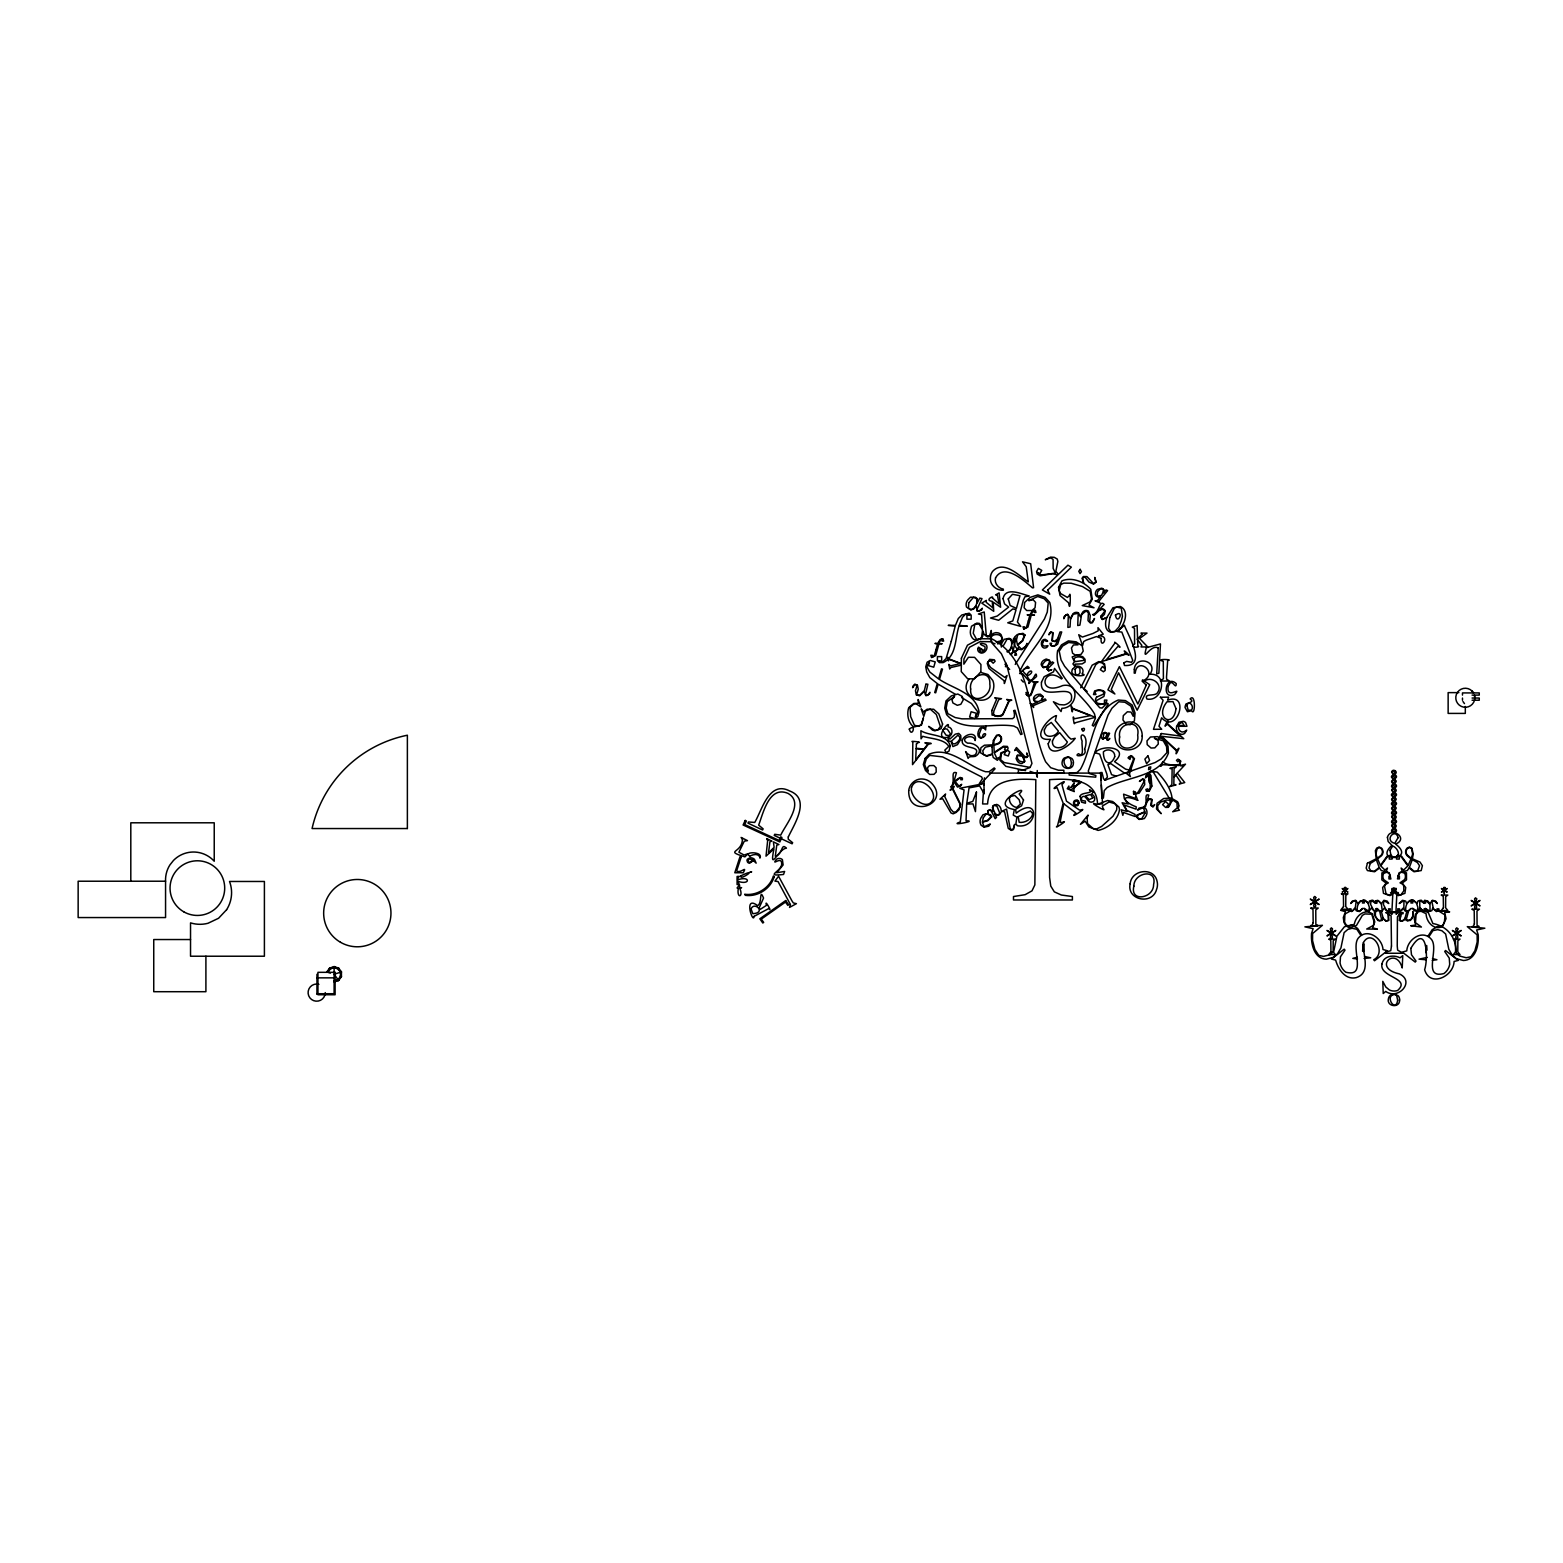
<?xml version="1.0" encoding="UTF-8"?>
<svg xmlns="http://www.w3.org/2000/svg" width="1563" height="1563" viewBox="0 0 1563 1563"><rect width="100%" height="100%" fill="white"/><g stroke="black" fill="none" stroke-linecap="round" stroke-linejoin="round"><path stroke-width="1.5" d="M1362.604 951.242L1363.053 944.111M1363.62 951.554L1364.128 943.974M983.596 789.706L982.619 803.949L987.601 803.949C988.949 778.452 1016.81 778.394 1035.82 779.644L1034.862 884.892L1032.01 890.832L1025.133 894.681L1013.488 896.537L1013.488 899.975L1072.394 899.975L1072.394 896.537L1061.336 895.013L1054.341 891.867L1050.766 886.104L1049.594 877.39L1049.594 779.644C1068.545 778.413 1096.464 778.354 1097.558 803.949L1102.54 803.949L1101.387 784.958M983.928 784.958L984.416 777.846M1103.673 592.025L1102.931 588.938L1100.137 589.153L1097.656 591.635L1097.031 596.245L1101.544 595.386L1104.162 589.896L1101.837 588.157L1097.597 589.329A5.49 5.49 0 0 0 1095.448 594.37L1095.819 595.327A3.243 3.243 0 0 0 1099.668 596.968L1100.606 596.578L1097.46 600.563L1095.038 600.798L1099.961 602.888L1098.887 601.325L1107.581 590.599L1106.057 589.935L1103.615 592.963M1024.566 761.24L1022.436 756.199L1017.513 755.437L1017.318 758.25L1019.447 761.044L1023.941 762.295M1047.093 669.101L1048.128 666.092L1043.439 667.792L1041.173 664.763A5.49 5.49 0 0 1 1044.006 660.074L1046.233 659.019L1049.555 660.231L1049.437 664.529L1052.29 661.891L1053.696 662.751L1047.405 669.179L1048.636 670.586L1051.782 669.628L1048.578 670.918L1047.073 669.101M1474.788 698.036L1474.437 695.105M1087.145 691.413L1084.058 688.736L1095.78 664.666L1098.887 662.302L1101.563 662.712L1104.064 664.451L1104.846 668.554L1102.403 666.561L1100.293 669.648L1103.361 671.777L1105.236 670.371L1104.631 664.041L1101.817 662.067L1098.73 661.618L1092.146 665.213L1080.658 687.818M1394.255 888.566L1393.922 890.226L1395.7 889.249L1394.02 890.422L1395.7 891.594L1393.922 890.617L1393.786 892.707L1393.668 890.617L1391.891 891.594L1393.571 890.422L1391.891 889.249L1393.668 890.226L1393.786 888.116L1395.095 893.294L1398.397 895.638L1404.903 893.352L1405.743 887.51L1402.167 883.095L1406.505 879.871L1406.466 872.838L1401.581 871.685L1399.139 872.838L1397.459 878.894L1399.393 878.894L1399.393 876.14L1397.928 876.14L1399.315 873.268L1401.62 872.193L1404.59 873.209A6.35 6.35 0 0 1 1404.59 879.598L1400.018 882.841L1403.046 884.404L1403.789 886.514L1403.789 890.851L1400.761 895.13L1395.427 892.981L1396.228 888.429L1392.125 888.448L1392.125 891.184L1393.61 891.184L1392.223 894.056L1389.917 895.13L1386.088 894.056L1384.564 886.534L1385.326 884.443L1388.354 882.9L1383.763 879.656A6.311 6.311 0 0 1 1383.763 873.287L1386.752 872.271L1389.058 873.346L1390.425 876.218L1388.96 876.218L1388.96 878.953L1390.914 878.953L1389.233 872.916L1386.791 871.763L1381.887 872.916L1381.868 879.93L1386.205 883.134L1382.63 887.53L1383.47 893.352L1389.956 895.638L1393.258 893.313L1394.079 888.448M1413.44 914.335L1411.467 918.927L1407.638 920.881L1406.407 919.044L1408.458 911.542L1406.817 911.542L1404.785 918.946L1402.206 920.881L1399.745 920.275M328.23 972.362L329.617 968.083L334.13 966.598L338.643 968.083L341.437 971.912L341.437 976.66L338.643 980.489L334.13 981.955L341.437 976.66L338.643 968.083L329.617 968.083L326.823 971.912L330.477 973.104M334.13 980.489L338.643 980.489L341.437 971.912L334.13 966.598L326.823 971.912M1003.661 645.187L1007.314 638.759L1010.812 639.658C1012.785 643.604 1011.652 649.895 1007.158 651.556M1074.289 791.64L1067.236 788.748L1068.877 786.052L1069.307 789.354M1011.241 654.76L1012.941 652.045L1015.481 652.474C1017.435 653.471 1011.847 656.382 1016.614 654.995L1014.231 651.634L1010.226 654.037M969.158 678.85C955.833 697.43 990.532 710.97 993.58 688.482A13.52 13.52 0 0 0 992.759 680.452L987.933 674.513L980.665 672.383M1107.092 735.587L1108.421 733.027L1109.613 733.281L1106.819 739.319L1108.03 740.002L1109.808 738.42L1109.3 739.436L1107.014 740.022L1106.565 736.994L1102.677 739.143M1019.858 671.367C1028.962 649.173 1057.057 628.834 1049.75 602.458L1045.139 597.398L1037.871 594.878L1030.193 597.359L1024.664 602.4L1024.156 607.773L1026.676 610.527L1032.049 610.508L1035.058 607.773L1035.585 602.419L1033.26 599.86L1028.708 600.641L1037.754 596.499L1044.201 598.727L1048.187 603.103L1047.288 612.032L1044.455 618.948L1015.227 664.431M1428.015 936.139L1432.216 929.653L1438.194 926.253M1429.031 936.53L1432.9 930.649L1437.647 929.633L1441.926 930.766L1445.638 933.99L1448.803 949.249L1452.222 955.13L1456.345 958.666L1463.378 960.503C1475.882 960.19 1479.086 944.658 1478.188 934.615L1476.625 929.985L1484.85 928.207L1467.305 926.644L1477.133 934.869L1477.211 941.942L1474.866 950.832L1470.998 956.712L1466.211 957.748L1459.725 956.048L1455.993 952.785C1456.482 937.448 1447.318 926.097 1432.88 923.538L1428.308 912.655L1421.392 909.588L1417.856 911.151L1415.511 914.335L1414.3 918.907L1415.629 925.081L1410.705 925.745L1421.412 927.035L1415.433 922.639L1416.117 914.55L1418.305 911.678L1421.138 911.288L1426.101 913.71C1426.179 921.838 1434.17 930.962 1442.512 926.41L1446.049 918.712L1444.72 912.538L1449.643 911.854L1438.995 910.584L1436.319 911.561L1432.646 908.24L1431.825 910.741L1428.523 911.561L1425.28 908.357L1430.047 911.209L1429.95 904.43L1426.179 900.64L1424.303 901.07L1425.632 901.07L1425.632 902.984L1423.698 902.984L1424.596 900.288L1427.898 901.089L1429.95 903.609L1432.392 900.288L1435.694 901.109L1437.296 903.512L1433.974 900.64L1431.864 901.323L1433.408 908.943L1437.862 911.209L1436.964 908.865L1438.878 908.865L1438.859 911.112L1445.169 915.039L1444.232 923.049L1442.043 925.941L1439.191 926.331M1007.412 665.33L1005.38 666.717M980.138 639.619L982.756 636.161L983.088 631.608L984.065 634.383L987.601 637.02L989.965 636.18L991.47 633.113L991.255 630.436L989.594 635.75L986.351 635.848L984.221 611.973L978.418 614.005L981.623 614.728L982.385 628.013L979.532 623.442L976.797 623.129L971.522 626.216L970.467 630.377A9.515 9.515 0 0 0 973.593 639.326L977.793 640.439M1398.318 911.835L1396.13 914.277L1398.201 911.542L1400.389 912.264L1401.073 915.723L1399.432 920.451L1400.878 921.174L1403.691 920.49L1405.43 917.969L1406.114 920.451L1410.354 920.49L1413.05 917.09L1412.776 911.542L1413.44 913.73M1025.914 692.565C1030.779 691.588 1024.976 694.05 1026.852 695.183L1029.333 695.809L1031.267 693.249L1034.315 682.816L1032.733 681.82L1038.066 681.82L1035.917 683.011L1030.838 695.437L1028.024 696.121L1025.914 694.011M1362.389 901.07L1364.304 900.952L1364.304 902.984L1362.389 902.984L1363.268 900.171M1388.647 911.835L1388.745 920.451L1385.893 921.174L1382.747 917.969L1382.063 920.451L1377.824 920.49L1374.444 914.375L1374.444 911.542L1376.671 911.444L1377.55 908.748L1375.635 908.748L1376.534 911.092L1373.584 910.33L1370.536 904.235L1371.2 900.522L1375.968 903.375L1372.744 900.171L1369.442 900.991L1368.621 903.492L1364.948 900.171L1360.103 901.089L1358.052 903.609L1355.609 900.288L1352.308 901.109L1350.706 903.512L1354.027 900.64L1356.137 901.323L1355.355 907.419L1353.089 910.467L1350.139 911.209L1351.038 908.865L1349.123 908.865L1349.123 910.682L1351.682 911.561L1355.355 908.24L1356.196 910.741L1359.478 911.561L1362.721 908.357L1359.4 911.209L1357.27 910.545C1356.547 905.934 1359.185 899.389 1364.851 900.522L1367.859 902.808L1369.403 907.4L1368.719 911.092L1363.952 908.24L1365.574 910.623L1368.875 911.444L1371.318 908.123L1374.991 911.444M1389.487 911.561L1390.386 908.865L1388.472 908.865L1389.351 911.209L1386.42 910.467L1383.353 904.332L1384.036 900.64L1388.804 903.512L1387.182 901.109L1383.9 900.288L1381.438 903.609L1377.765 900.288L1375.206 901.187L1375.206 902.984L1377.12 902.984L1376.222 900.64L1379.172 901.402L1381.438 904.43L1382.22 910.545L1380.109 911.209L1376.788 908.357L1378.39 910.741L1381.692 911.561L1384.134 908.24L1387.827 911.561L1391.91 911.62L1392.809 893.977C1384.095 891.32 1403.769 892.317 1396.892 893.176L1395.993 910.819L1400.174 911.561L1403.867 908.24L1404.688 910.741L1407.989 911.561L1411.213 908.357L1407.892 911.209L1405.782 910.545C1405.039 905.934 1407.677 899.389 1413.362 900.522L1416.352 902.808L1417.895 907.4L1417.231 911.092L1412.464 908.24L1414.066 910.623L1417.367 911.444L1419.829 908.123L1423.502 911.444L1426.062 910.565L1426.062 908.748L1424.147 908.748L1425.026 911.092L1422.096 910.33L1419.829 907.302L1419.712 900.522L1424.479 903.375L1421.236 900.171L1417.954 900.991L1417.113 903.492L1413.44 900.171L1410.236 900.288L1406.563 903.609L1405.743 901.109L1402.441 900.288L1399.198 903.512L1403.965 900.64L1403.867 907.419L1400.096 911.209L1398.221 910.78L1399.549 910.78L1399.549 908.865L1397.635 908.865L1398.514 911.561M1410.881 901.07L1412.796 900.952L1412.796 902.984L1410.881 902.984L1411.78 900.171L1412.796 901.187M1006.181 663.259L1004.989 664.353L1009.659 669.492M1019.604 673.321L1027.458 666.307C1033.026 670.39 1023.511 665.74 1023.003 671.289L1026.598 675.314C1030.681 667.088 1035.448 672.618 1027.106 675.861C1032.479 688.99 1035.898 667.284 1036.562 676.486L1028.708 683.5L1029.353 681.468L1022.651 673.79L1019.858 673.594M1015.227 750.181L1016.321 749.712L1021.577 755.339L1017.298 755.222L1016.087 758.563L1017.161 760.79A5.49 5.49 0 0 0 1021.87 763.604L1024.879 761.318L1023.218 756.668L1026.168 757.664L1027.966 756.16L1026.676 752.975L1027.653 756.101M981.759 727.459L979.122 734.297L979.962 737.502L982.775 737.169C981.798 732.363 989.223 732.559 983.42 737.287L980.919 738.088M960.249 777.71L955.227 781.559L958.94 786.091L961.694 784.313L960.327 786.345L957.494 787.049L953.86 781.715L952.336 787.049L950.675 787.049C956.282 782.34 949.679 770.364 956.439 772.747L953.938 781.402L960.19 777.417L962.378 778.179L962.378 779.722L960.737 779.722L961.499 777.71M1054.791 641.279L1057.37 639.345L1060.046 631.96L1061.726 631.96L1057.643 644.19L1054.185 646.242L1050.746 645.558L1050.023 643.272L1051.645 643.272L1050.531 644.913L1052.212 645.949L1055.416 645.304L1058.249 638.31L1054.869 641.592L1052.016 640.869L1052.68 632.82L1050.883 632.253L1048.968 634.852L1049.359 633.347L1050.785 631.96L1052.974 632.683L1052.329 640.674L1053.54 641.279M1007.275 651.986L1010.245 650.013L1011.73 646.476L1013.762 651.986L1017.806 650.013L1018.373 647.883L1015.637 651.556L1013.098 650.755L1016.028 638.329L1013.664 638.329L1012.16 643.624L1011.202 639.326L1009.17 638.329L1004.247 639.306L1002.313 642.217A7.795 7.795 0 0 0 1001.336 647.082M341.437 971.912L334.13 974.277L338.643 980.489M1357.27 957.22L1352.816 958.393L1357.505 958.998M1027.008 757.156L1024.586 756.355L1016.458 747.524L1014.641 750.572M961.362 665.135L950.968 667.499L949.679 668.984L948.858 664.392L950.519 665.897L960.288 663.552L948.819 659.195C948.546 665.057 946.455 653.275 948.819 658.863L961.323 663.63M1427.253 957.396L1419.028 959.154L1425.632 959.741M1093.514 584.074L1096.23 582.1L1094.725 577.411L1095.761 581.983L1093.631 583.605L1086.949 576.591L1083.296 576.532L1082.104 578.232L1083.628 582.921L1082.553 578.349L1084.702 576.708L1088.942 582.042L1093.494 584.054M1364.108 958.412L1370.731 957.806L1364.538 956.497M996.139 641.963L1000.574 641.006A2.989 2.989 0 0 0 1001.727 639.267C1003.075 632.39 987.992 633.347 991.684 640.166M1160.449 680.433L1163.4 678.811L1163.302 661.344C1153.963 658.492 1175.024 659.566 1167.678 660.485L1166.506 677.248L1166.721 679.397L1169.573 681.019L1160.449 681.019M1458.865 692.624L1448.139 692.624L1448.139 713.412L1465.312 713.412L1465.312 706.476M1472.072 695.105L1479.262 695.105L1479.262 692.917L1462.48 692.917L1462.48 695.105M1472.072 698.036L1479.262 698.036L1479.262 700.224L1472.072 700.224M989.574 773.099L1100.645 773.099L1101.094 780.211M165.561 881.219L78.15 881.219L78.15 917.559L165.561 917.559L165.561 881.219A27.958 27.958 0 0 1 169.918 864.925L173.454 860.471A27.958 27.958 0 0 1 214.229 861.233L214.229 822.802L130.804 822.802L130.804 881.219M190.53 939.539L153.741 939.539L153.741 991.704L205.906 991.704L205.906 956.224M316.937 977.852L334.111 977.852M316.937 993.716L334.111 993.716M1432.255 960.346L1436.925 959.741L1432.47 958.568M1071.124 790.096L1075.051 786.541L1073.136 786.013L1070.596 787.83L1074.191 782.907L1073.527 785.349L1075.207 786.345C1086.305 777.866 1066.904 783.884 1074.113 779.976C1090.329 782.965 1072.335 783.043 1073.937 791.23M1077.063 800.256C1072.452 798.908 1072.198 806.723 1076.868 805.766A2.833 2.833 0 0 0 1078.392 805.043L1078.626 801.174M1029.939 767.413L1004.188 762.529L1000.633 759.794L1001.414 753.425L1005.712 751.295L1004.247 754.616L1008.311 756.004L1009.737 751.959L1007.607 750.299L1000.789 752.917L999.91 760.204L1005.908 766.358L1025.641 770.618M1030.037 771.38L1036.191 773.47L1037.304 777.221L1037.246 770.52M1182.527 766.026L1180.202 765.577L1185.516 764.17L1173.95 776.694L1174.087 768.703L1176.255 766.651L1169.906 768.351L1172.133 769.035L1171.879 784.548L1169.71 786.619L1176.06 784.919L1173.833 784.216L1173.95 777.299L1175.864 774.955L1180.768 782.418L1179.225 784.059L1184.754 782.575L1177.291 773.138M980.9 738.068C976.133 737.502 977.813 730.37 980.216 727.928L985.198 727.83L985.823 726.15L985.628 729.921L983.186 727.303M993.892 643.409L995.025 643.761M1105.764 779.917L1103.595 778.999L1101.993 772.493L1100.528 772.571L1101.915 798.185L1103.38 798.107L1104.24 790.624L1107.112 787.557C1126.63 776.479 1159.336 777.378 1168.421 753.112L1168.049 746.235L1164.279 739.631L1157.343 736.642L1150.466 737.013L1146.988 740.882L1147.203 744.633L1151.052 748.052L1154.823 747.856L1158.281 744.027L1158.085 740.549L1154.373 738.244L1163.263 740.803L1166.584 746.684L1166.897 752.624L1161.114 758.993L1155.077 762.549L1104.572 780.269L1107.444 777.124L1106.819 773.998L1099.649 754.108L1094.842 752.682C1103.517 743.5 1130.401 747.876 1114.556 761.65L1125.653 769.191L1132.003 770.598M961.655 697.547L971.502 703.545L978.008 712.142L975.371 716.87L976.406 713.275L971.131 711.751L969.607 717.046L974.589 718.472L977.774 716.714L979.083 712.142C976.23 693.21 953.176 688.697 939.5 679.475L942.469 669.14L941.512 668.847L938.621 678.948L929.809 672.031L926.839 666.795L929.477 662.028L928.442 665.662L933.736 667.186L935.241 661.891L930.259 660.465L927.093 662.224L925.745 666.873L926.703 671.953L929.848 677.639L937.292 683.559L934.713 692.546L935.67 692.819L938.171 684.145L955.56 694.382M1124.637 773.197L1110.765 763.584L1107.874 764.6L1111.586 774.681L1116.373 776.108M1102.657 739.123L1101.387 737.795A4.064 4.064 0 0 1 1102.189 733.829L1105.061 732.344L1107.034 733.281L1105.94 737.638L1102.794 738.928L1104.006 733.321L1106.018 732.773L1106.995 734.884M992.896 642.842L991.294 641.182M1399.53 911.835L1399.432 920.392M1389.878 911.835L1392.047 914.277L1389.976 911.542L1387.788 912.264L1388.432 920.275L1385.971 920.881L1383.392 918.946L1381.36 911.542L1379.719 911.542L1381.77 920.275L1379.289 920.881L1375.381 916.973L1375.401 911.542M1021.245 679.827L1023.316 682.093M1464.472 703.624L1462.948 701.513M1472.033 691.022L1473.557 692.995A9.534 9.534 0 0 0 1457.498 692.292A9.534 9.534 0 0 0 1463.652 707.14A9.534 9.534 0 0 0 1474.515 695.301M1360.728 935.202L1356.84 929.301L1352.112 928.285L1347.814 929.418L1344.121 932.642L1340.937 947.901L1337.537 953.782L1333.415 957.318L1326.381 959.174C1313.858 958.842 1310.673 943.329 1311.572 933.267L1313.115 928.656L1304.89 926.859L1322.435 925.296L1312.607 933.541L1312.549 940.594L1314.874 949.483L1318.742 955.364L1323.529 956.4L1330.015 954.7L1333.747 951.437L1336.932 936.178L1344.434 926.761L1351.546 924.905L1357.524 928.324L1361.725 934.791M990.786 640.205C989.008 635.848 993.755 631.472 998.034 632.859A5.627 5.627 0 0 1 1001.121 634.754L1002.45 638.681L1000.574 642.471A5.685 5.685 0 0 1 997.487 643.878M1425.612 945.322L1426.12 952.883M1426.687 945.459L1426.999 950.206M1462.48 698.036L1462.48 700.224M1398.67 911.796L1390.152 911.796M334.13 966.598L334.111 994.302M316.957 974.277L316.937 994.302M325.26 992.603A8.577 8.577 0 0 1 315.921 1001.16A8.577 8.577 0 0 1 308.224 991.118A8.577 8.577 0 0 1 318.891 984.319M1077.083 800.158A2.833 2.833 0 0 1 1078.646 801.096M979.493 650.032L981.212 652.377L983.791 651.165L980.001 648.801L979.493 650.032M982.56 630.104L981.564 637.391L979.825 639.169L976.504 639.267L973.221 633.249L974.824 624.36L979.239 623.989L982.56 630.104M947.979 737.287L948.409 740.882L951.046 741.448L952.902 746.586L957.455 744.652L960.932 739.084L960.737 735.45L958.744 733.379L955.247 734.18L949.796 739.143L948.702 736.915C953.137 734.981 953.293 727.479 947.92 726.854C951.691 717.456 931.822 740.315 947.979 737.287M1100.762 616.33L1102.364 619.573L1105.471 617.991L1102.384 619.241L1101.075 617.873L1104.396 614.396L1105.256 610.938A3.282 3.282 0 0 0 1101.505 609.042L1098.555 610.469L1104.162 604.393C1099.199 599.235 1099.746 612.911 1092.615 614.611L1094.08 615.353L1099.805 609.941L1102.99 609.355L1104.924 611.016L1100.762 616.33M1003.036 598.629L1004.54 603.865L1008.623 607.108L997.233 616.037L990.512 618.03L998.64 620.277L1012.863 608.906L1016.048 609.785L1012.804 620.921L1007.744 622.797L1020.795 626.411L1017.435 621.976L1023.335 600.153L1024.957 596.753L1029.196 595.972C1021.753 594.272 1005.693 586.164 1003.036 598.629M1023.511 799.963L1021.596 805.785L1015.598 809.341L1016.165 813.151C1040.177 794.571 1038.203 829.406 1017.259 825.733L1015.872 823.701L1016.927 817.175L1013.273 815.105L1014.328 809.536C986.566 804.75 1032.498 781.676 1019.174 793.965L1023.511 799.963M961.401 658.238L961.245 671.602L967.692 678.791L974.355 678.87L980.861 671.816L980.939 664.529L974.589 657.339L968.396 657.281L963.863 664.177L963.922 659.039L969.451 647.297L980.216 641.592L990.786 641.709L1001.375 653.725L1006.943 665.838L1031.951 763.428L1030.076 767.492L1023.863 769.856L1018.392 769.797L1018.353 772.65L1063.836 773.138L1063.856 770.266L1058.385 770.207L1050.707 767.707L1045.608 761.748C1027.653 722.848 1035.214 661.403 991.841 638.857L979.61 638.72L967.477 645.187L961.401 658.238M970.643 689.009C969.47 705.929 992.29 697.762 989.828 684.145C990.922 667.245 968.239 675.411 970.643 689.009M962.241 740.432C960.835 750.103 981.974 744.73 975.429 754.597A6.584 6.584 0 0 1 970.603 755.554C964.645 753.21 964.273 746.547 968.103 758.407C968.747 755.007 974.784 758.153 976.953 755.242C984.084 749.107 974.14 742.386 967.673 743.187C958.178 738.596 973.593 732.656 975.195 740.569C977.578 730.898 964.078 733.789 962.241 740.432M992.446 807.7L995.436 813.991L997.448 815.046L999.968 813.62L996.979 806.293L993.99 805.199L992.446 807.7M908.709 790.604C908.005 820.38 952.707 803.069 930.513 782.164A13.52 13.52 0 0 0 923.069 779.058C916.133 778.1 909.412 783.727 908.709 790.604M950.226 745.825L949.015 751.1L946.143 752.663L944.814 750.162L948.761 746.411C944.54 738.889 930.63 738.811 922.737 736.29L921.056 738.85L920.9 730.722C929.321 736.251 946.983 733.789 950.226 745.825M988.109 810.845L988.226 814.557L987.757 810.689L990.161 809.575L993.15 811.607L992.681 805.98L996.647 804.398A6.213 6.213 0 0 1 1000.926 808.872L1001.434 811.627L999.128 814.89L997.409 815.437L994.478 813.502L996.53 817.371L995.182 818.66L991.509 811.49L990.004 809.908L988.109 810.845M1058.522 587.317L1060.007 595.503L1068.604 602.81C1070.46 615.744 1070.772 588.43 1069.463 595.405L1067.431 597.457L1060.613 593.53L1059.186 590.482L1060.769 584.562L1063.797 583.116L1071.183 583.233L1082.475 586.555L1090.173 591.342L1091.521 598.961L1089.939 601.97L1082.241 605.584L1094.041 607.773L1088.981 605.115L1092.244 599.157L1090.779 589.368C1084.019 581.573 1071.925 576.845 1061.98 580.83L1058.561 587.278M1047.601 590.189L1049.73 594.174L1042.384 589.954L1057.858 574.95L1052.563 573.699L1040.177 575.809L1037.207 574.09L1036.543 571.609L1038.379 568.404L1041.759 570.358L1039.805 573.777L1037.5 572.449L1040.372 575.106L1055.377 573.093L1053.149 568.404L1053.071 559.32L1050.59 557.874L1045.276 559.73L1050.531 557.131L1054.263 557.327L1057.233 559.046L1057.858 561.449L1055.865 571.335L1058.405 574.422L1067.92 565.181L1071.358 567.154L1047.601 590.189M1160.371 697.254L1163.106 700.283L1153.474 729.335L1161.7 729.237L1158.965 726.228L1161.622 717.808C1177.31 735.157 1190.498 691.881 1167.581 700.146L1168.616 697.137L1160.371 697.254M993.931 740.452L993.834 744.711L998.464 743.226A4.943 4.943 0 0 0 1000.769 737.15L999.167 735.45L996.862 735.685L993.931 740.452M1014.621 824.483L1013.508 829.523L1011.535 830.422L1008.272 828.449L1004.579 811.744L1001.746 811.314L1006.572 809.087L1010.362 829.523L1013.176 829.172L1014.621 824.483M1052.446 740.96C1051.508 750.709 1064.54 748.911 1067.334 741.995L1059.694 732.695L1054.537 736.955L1052.446 740.96M992.095 747.173L992.368 753.874L986.663 755.75L983.615 754.616L982.756 750.846L985.315 747.173L992.368 745.668L992.095 747.173M1048.187 743.773C1049.965 759.95 1070.909 745.141 1075.168 738.283L1071.026 739.143L1068.604 736.974L1055.24 720.504L1056.51 715.6C1047.64 717.554 1029.587 741.507 1050.395 739.26L1048.187 743.773M1134.328 669.374L1134.21 673.145L1135.226 673.145C1136.868 656.362 1158.105 672.188 1144.136 680.276L1144.507 681.019C1151.755 675.607 1163.478 684.555 1157.577 692.565C1155.663 696.864 1143.432 692.722 1146.929 699.052C1162.931 702.119 1168.323 672.989 1150.016 674.278C1158.73 661.071 1135.383 654.78 1134.328 669.374M944.54 796.134L950.812 809.243L953.332 811.998L955.872 812.096L960.053 806.977L960.151 804.359L952.668 789.276L950.851 789.803C947.237 792.285 956.478 783.747 953.762 787.127L953.059 789.002L960.581 804.261L958.959 809.849L956.009 812.526L953.176 813.835L951.046 812.994L942.704 798.791L939.969 799.24L945.635 794.024L944.54 796.134M1410.822 948.389L1411.487 954.739L1416.019 961.089L1415.238 962.105L1402.343 952.101L1406.759 950.851C1407.462 939.246 1422.662 928.871 1431.454 939.422C1439.347 949.327 1422.154 979.083 1443.958 973.554A14.497 14.497 0 0 0 1449.702 964.351L1449.253 958.099L1444.74 951.515L1445.541 950.499L1458.299 960.405L1454.098 961.46C1453.59 976.621 1429.852 987.718 1424.635 969.705C1428.66 956.986 1426.491 921.701 1410.822 948.389M788.299 836.947L788.221 839.155L792.636 842.672L792.109 843.805L774.213 835.424L774.74 834.29L780.738 835.13C785.818 824.17 804.535 802.913 788.104 793.437C769.27 785.251 763.311 812.819 758.661 825.127L763.135 828.859L762.607 829.992L747.935 823.115L748.462 821.982L754.734 822.431C762.099 809.947 769.113 780.269 789.686 790.976C811.06 799.045 794.414 823.994 788.299 836.947M1119.636 737.013C1116.334 753.757 1140.365 750.22 1137.688 735.157C1141.068 718.413 1116.978 721.813 1119.636 737.013M1162.931 761.65C1165.353 765.225 1175.161 765.557 1180.104 764.209L1179.381 760.067L1177.857 761.845L1176.451 760.321L1177.994 759.11L1180.866 761.201L1179.01 765.538L1162.794 764.698L1160.488 766.319L1162.931 761.65M1363.405 942.587C1362.233 953.84 1371.786 972.733 1356.137 977.657C1345.196 980.157 1338.202 969.158 1335.642 960.112L1331.442 959.057L1344.219 949.151L1345.001 950.167L1340.487 956.751L1340.058 963.003A14.497 14.497 0 0 0 1345.802 972.206C1367.586 977.735 1350.393 947.999 1358.306 938.074C1367.078 927.523 1382.278 937.898 1383.001 949.523L1387.397 950.773L1374.522 960.757L1373.721 959.741C1387.397 952.707 1371.962 927.523 1363.405 942.587M916.172 748.736L915.664 760.224L923.694 749.517L916.172 748.736M1024.468 635.242L1022.3 640.674L1017.396 644.738L1016.478 639.99L1017.669 634.91L1020.502 633.699L1024.468 635.242M1004.306 680.921L1004.364 683.539L1007.08 675.509L1004.755 677.385L990.61 667.479L987.738 663.259L988.363 661.403L992.993 659.801L991.235 661.305L993.169 663.22L995.103 661.305L994.342 659.762L989.711 659.371L987.21 663.298L988.93 668.476L1004.306 680.921M916.406 743.968L916.192 748.228L924.026 749.068L927.582 744.34L925.804 743.226C921.095 742.015 935.123 743.5 930.219 743.695L928.109 744.496L912.538 764.639L912.831 741.858C908.103 740.569 923.557 742.269 918.419 742.464L916.406 743.968M1087.145 818.133L1087.496 823.564L1093.299 828.683L1096.679 828.918L1101.661 826.417L1112.973 816.238L1116.666 809.829L1116.861 806.488L1115.025 803.714L1109.085 801.995L1102.364 806.059L1103.165 808.813C1108.636 813.366 1084.898 799.846 1097.109 804.476L1107.659 800.51L1112.7 801.545L1118.913 807.016L1119.538 809.36C1118.209 819.989 1108.226 828.273 1098.125 830.402L1088.844 826.944L1085.21 821.2L1080.443 824.326L1088.063 815.085L1087.145 818.133M976.465 792.031L975.449 811.627L972.968 803.87L966.676 804.105L966.032 820.849C978.868 820.653 947.354 826.495 960.307 821.982L964.058 789.921L959.799 788.28L983.909 783.591L984.202 793.789L979.63 785.915L969.06 787.889L966.774 803.323L972.792 801.409L976.465 792.031M1070.479 619.339L1070.049 626.997L1067.861 627.408L1068.35 615.099L1065.79 614.787L1063.856 618.772L1064.012 616.643L1067.509 614.044L1070.362 618.596L1072.863 613.966A4.494 4.494 0 0 1 1078.529 612.911L1080.248 616.701L1082.729 612.09A4.474 4.474 0 0 1 1088.395 611.035L1090.251 615.548L1089.626 622.035L1092.185 622.348L1094.51 618.499L1092.42 622.738L1090.466 623.109L1088.004 620.628L1088.415 612.989L1086.305 610.879L1081.616 614.474L1079.916 625.122L1077.728 625.532L1078.216 613.263L1073.195 614.279L1070.479 619.339M1014.504 713.549L1014.289 717.143L1012.609 718.667L961.87 718.843L955.188 717.554L947.823 713.627L946.182 708.078L947.315 701.631L954.583 696.395L951.945 699.716L952.902 702.959L957.318 705.323L960.835 704.288L963.238 699.911L962.202 696.414L957.787 694.011L951.359 695.906L946.006 700.888L944.716 708.156L946.611 714.565C962.808 733.809 992.407 722.321 1013.859 726.092L1017.493 727.967L1020.717 734.532L1022.085 734.122L1015.012 710.266L1013.645 710.657L1014.504 713.549M1084.624 749.302C1088.317 756.922 1072.14 757.039 1078.529 753.698C1084.996 758.876 1081.186 743.343 1082.143 741.194C1077.493 730.195 1090.095 734.239 1084.624 749.302M910.057 707.336L910.643 716.596L914.414 725.212L918.477 726.307L921.115 724.783L923.459 717.769L921.467 725.154L913.73 727.029C908.044 722.712 906.599 714.213 908.728 707.668L913.808 703.467L918.321 703.291L918.126 699.501L920.9 706.964L916.211 703.819L913.945 703.956L910.057 707.336M1024.976 635.008L1022.69 640.967L1017.591 645.187L1021.518 649.212L1025.856 646.183L1026.95 643.37L1026.266 646.476L1021.577 649.72L1017.552 648.977A8.909 8.909 0 0 1 1014.016 640.83L1014.719 636.883L1017.357 634.539L1022.964 633.328L1024.976 635.008M1158.222 647.942L1156.698 673.829L1158.886 673.243L1160.469 643.936L1146.304 647.727C1142.045 664.334 1150.251 643.585 1158.222 647.942M1186.962 705.792L1188.251 710.344L1191.534 710.032C1194.679 705.773 1188.173 699.442 1186.962 705.792M1313.174 922.678L1312.217 925.179C1306.101 925.941 1323.646 926.82 1315.851 924.456L1315.772 909.9L1318.234 908.044L1310.634 908.044L1312.998 909.412L1313.174 922.678M1330.953 951.828L1328.726 954.563L1335.349 954.563L1333.141 951.828L1333.2 940.711L1335.349 939.109L1328.726 939.109L1330.797 940.301L1330.953 951.828M1343.555 906.52L1341.347 909.256L1347.97 909.256L1345.743 906.52L1345.821 895.404L1347.97 893.802L1341.347 893.802L1343.418 894.974L1343.555 906.52M1391.48 946.045L1390.757 950.675L1385.658 952.141L1385.658 953.254L1403.086 953.254L1397.635 950.128L1397.244 946.045L1397.439 916.797L1399.471 914.062L1403.086 913.691L1403.086 912.577L1385.658 912.577L1391.09 915.703L1391.48 946.045M1443.43 907.79L1441.223 910.526L1447.846 910.526L1445.619 907.79L1445.677 896.674L1447.846 895.071L1441.223 895.071L1443.274 896.263L1443.43 907.79M1455.602 951.828L1453.395 954.563L1460.018 954.563L1457.791 951.828L1457.869 940.711L1460.018 939.109L1453.395 939.109L1455.466 940.301L1455.602 951.828M1474.378 923.772L1473.421 926.273C1467.305 927.035 1484.87 927.914 1477.074 925.55L1476.976 910.995L1479.458 909.158L1471.838 909.158L1474.222 910.506L1474.378 923.772M1041.486 682.191C1039.141 703.975 1075.989 680.042 1071.163 700.458A11.175 11.175 0 0 1 1064.09 704.913L1059.265 704.581L1053.384 701.728L1061.062 711.556L1061.863 708.313C1077.649 708.313 1080.619 682.093 1062.664 685.571C1036.171 697.196 1042.677 663.943 1061.472 678.948L1062.254 678.322L1054.517 668.417L1053.56 671.816L1044.123 676.759L1041.486 682.191M1381.985 963.922C1378.937 977.481 1411.76 977.969 1397.576 990.512A10.902 10.902 0 0 1 1389.429 989.985L1385.795 986.976L1382.786 981.349L1383.235 993.521L1385.717 991.411C1398.201 1000.437 1415.55 981.427 1399.373 973.886C1371.786 967.907 1395.954 945.361 1402.226 967.966L1402.753 955.657L1400.038 957.806C1393.688 954.544 1383.548 955.755 1381.985 963.922M1042.775 642.256C1040.958 649.29 1049.672 644.073 1047.757 646.164A3.771 3.771 0 0 1 1046.448 647.61C1040.724 650.501 1039.161 639.111 1045.217 639.326C1050.082 641.787 1046.604 642.1 1044.104 640.088L1042.775 642.256M1168.186 686.235C1166.018 699.501 1180.006 687.603 1176.177 692.507A6.057 6.057 0 0 1 1174.067 694.832C1161.114 699.931 1165.803 673.712 1176.275 683.637C1176.06 689.811 1173.129 680.94 1170.316 682.777L1168.186 686.235M790.409 904.528L789.549 907.4L796.407 903.668L793.32 902.926L791.874 900.737L778.569 876.237L774.935 881.122L778.042 881.552L790.409 904.528M1176.607 726.463C1175.2 730.996 1180.182 736.564 1184.598 733.516C1189.697 725.564 1184.559 734.395 1180.456 731.289A5.138 5.138 0 0 1 1178.736 728.749L1178.424 726.287L1186.962 726.287L1185.633 722.614A4.415 4.415 0 0 0 1183.211 721.325L1178.99 722.243L1176.607 726.463M751.529 871.841L750.22 872.017L751.529 871.841M942.821 730.351L946.084 735.196L949.015 735.548L950.519 733.926L947.256 729.12L944.306 728.749L942.821 730.351M1080.033 796.388L1081.576 802.21L1085.445 803.206L1085.367 801.057L1081.557 800.451L1081.459 797.618C1085.816 792.969 1086.793 802.386 1091.306 802.171C1096.21 802.112 1095.643 795.411 1091.502 794.258L1093.279 792.089L1089.431 789.764C1094.608 793.984 1080.697 791.835 1080.033 796.388M754.128 916.328C753.21 924.886 742.953 894.505 757.586 905.622C762.431 903.707 759.11 887.256 763.545 898.061L759.208 907.751L760.185 909.412L766.476 905.329C764.033 897.475 772.982 913.925 768.801 908.533L754.128 916.328M1044.358 729.843C1043.342 738.83 1055.416 737.619 1058.425 731.152L1051.254 722.438L1046.546 725.838L1044.358 729.843M1069.287 773.372L1069.151 775.053L1095.722 777.163L1095.858 775.482L1089.157 773.509L1088.278 771.028L1108.03 715.072L1111.938 708.254L1118.756 701.748L1124.911 702.256L1130.909 706.163L1133.507 713.353L1133.273 716.362L1130.987 712.064L1127.372 711.79L1123.289 715.659L1122.957 719.957L1126.376 724.431L1130.264 724.744L1134.406 720.856L1135.031 713.002L1132.159 705.03L1125.419 700.595L1118.287 700.029C1091.716 711.028 1092.947 747.446 1080.385 769.328L1077.102 772.552L1069.287 773.372M1071.495 762.959C1069.58 776.674 1057.604 757.762 1068.701 757.41A2.989 2.989 0 0 1 1070.46 758.543L1071.495 762.959M1397.674 1000.144C1395.759 1013.859 1383.783 994.928 1394.88 994.576A2.989 2.989 0 0 1 1396.658 995.709L1397.674 1000.144M911.503 787.498C909.49 798.322 928.5 812.721 933.443 798.341C935.358 787.596 916.68 773.451 911.503 787.498M767.667 840.523L766.007 856.153L773.959 848.846C769.016 873.346 778.394 848.787 786.384 848.181C780.758 842.34 783.473 854.004 775.307 856.211L776.772 845.134L778.902 844.548L773.392 841.871L774.115 847.302L768.508 852.91L769.934 841.715L771.927 841.148L766.691 838.608L767.667 840.523M1130.147 883.818C1126.513 900.21 1152.361 905.329 1156.542 889.542A13.52 13.52 0 0 0 1157.128 881.512C1154.275 866.664 1131.436 869.399 1130.147 883.818M737.756 877.878L737.697 879.832C750.592 875.28 750.553 885.752 737.697 881.239L739.397 884.658L737.091 884.541L737.091 876.452L739.397 876.355L737.756 877.878M992.349 597.867L999.07 603.885L997.409 595.269L995.651 594.897L999.109 592.865L1000.594 607.226L993.208 602.146L993.716 611.289L981.779 603.103L986.39 600.387L986.058 602.165L992.857 607.87L992.192 601.345C983.85 600.387 994.381 594.878 992.349 597.867M1391.617 771.907L1393.18 774.701C1386.674 779.019 1400.917 779.234 1394.47 783.297C1401.737 788.69 1386.752 789.471 1393.18 783.727C1386.948 779.077 1401.698 779.019 1394.47 774.271C1399.295 772.337 1392.828 767.824 1391.617 771.907M1391.617 789.94L1393.18 792.734C1386.655 797.13 1400.917 797.091 1394.47 801.194C1401.698 806.02 1386.948 805.824 1393.18 810.533C1386.752 816.296 1401.737 815.515 1394.47 810.103C1400.917 805.98 1386.655 806.02 1393.18 801.643C1386.948 796.915 1401.698 797.11 1394.47 792.304C1399.295 790.37 1392.828 785.857 1391.617 789.94M1387.416 837.299L1388.139 841.461L1391.91 845.309C1372.744 862.991 1417.094 860.432 1395.603 844.079C1409.357 838.53 1390.914 825.655 1387.416 837.299M1391.617 816.57L1393.18 819.383C1386.752 825.127 1401.737 824.365 1394.47 818.953C1399.295 817 1392.828 812.506 1391.617 816.57M1391.617 825.538L1393.18 828.331C1386.752 834.095 1401.737 833.313 1394.47 827.902C1399.295 825.967 1392.828 821.454 1391.617 825.538M752.741 861.076L749.556 863.284A3.36 3.36 0 0 1 747.583 862.229L746.977 860.588A2.286 2.286 0 0 1 747.485 859.142L749.83 857.853A5.51 5.51 0 0 1 752.018 857.97L752.702 858.185A5.861 5.861 0 0 1 754.499 859.357L756.14 863.147L752.096 859.24L752.741 861.076M781.695 863.616C781.988 871.451 763.565 876.667 783.532 874.459L784.646 871.451L776.733 872.721L783.122 864.945L782.399 859.65A4.298 4.298 0 0 0 780.113 858.497L778.335 858.497A4.025 4.025 0 0 0 776.205 859.572C771.067 866.566 781.637 855.606 781.695 863.616M977.813 648.625L977.813 650.091A3.439 3.439 0 0 0 978.887 651.947C983.225 655.991 989.731 648.313 985.804 644.366C980.743 642.413 976.895 643.448 984.827 646.496A4.005 4.005 0 0 1 984.905 648.879L984.104 650.638L978.458 647.121L977.813 648.625M742.425 839.136C742.093 853.75 723.747 850.194 744.926 856.876L748.032 853.672L744.086 855.039L738.908 852.206L744.301 841.168L747.466 840.62L741.116 837.436L742.425 839.136M1034.237 699.423L1034.921 701.22L1038.535 701.611L1041.993 699.638L1042.795 696.57L1038.789 695.73L1034.237 699.423M741.018 875.768C760.556 866.43 738.615 881.747 741.018 875.768M1392.516 776.459C1393.805 783.18 1397.537 772.474 1392.516 776.459M1392.516 785.466C1393.805 792.187 1397.537 781.5 1392.516 785.466M1392.516 794.492C1393.805 801.213 1397.537 790.507 1392.516 794.492M1395.349 772.044L1394.176 774.037C1390.249 772.923 1394.509 768.429 1395.349 772.044M1392.516 803.382C1393.805 810.103 1397.537 799.416 1392.516 803.382M1395.349 781.07L1394.176 783.043C1390.249 781.949 1394.509 777.436 1395.349 781.07M1392.516 812.291C1393.805 819.012 1397.537 808.305 1392.516 812.291M1395.349 790.077L1394.176 792.05C1390.249 790.956 1394.509 786.463 1395.349 790.077M1392.516 821.122C1393.805 827.843 1397.537 817.156 1392.516 821.122M1395.349 798.986L1394.176 800.959C1390.249 799.846 1394.509 795.352 1395.349 798.986M1389.976 850.311L1391.07 855.723A4.201 4.201 0 0 0 1394.333 857.13C1401.894 856.563 1397.478 847.595 1392.75 845.993L1389.976 850.311M1392.516 830.09C1393.805 836.811 1397.537 826.104 1392.516 830.09M1395.349 807.876L1394.176 809.849C1390.249 808.755 1394.509 804.261 1395.349 807.876M1395.349 816.726L1394.176 818.699C1390.249 817.605 1394.509 813.092 1395.349 816.726M1395.349 825.674L1394.176 827.648C1390.249 826.553 1394.509 822.06 1395.349 825.674M1398.084 837.709L1394.743 843.356C1383.529 840.21 1395.7 827.355 1398.084 837.709M1073.429 762.803C1073.722 771.477 1059.734 769.465 1062.352 761.181A5.627 5.627 0 0 1 1064.208 758.075L1068.115 756.707L1071.925 758.524A5.685 5.685 0 0 1 1073.371 761.572L1073.429 762.803M1399.608 999.988C1399.901 1008.663 1385.912 1006.631 1388.53 998.347A5.627 5.627 0 0 1 1390.386 995.26L1394.294 993.873L1398.104 995.69A5.685 5.685 0 0 1 1399.549 998.757L1399.608 999.988M752.155 860.568C746.801 866.371 747.173 854.902 752.155 860.568M1033.631 697.86L1033.514 698.856A3.243 3.243 0 0 0 1036.152 702.119L1037.148 702.217L1032.498 704.268L1030.251 703.33L1033.612 707.492L1033.397 705.597L1046.116 700.204L1045.061 698.915L1041.505 700.439L1043.068 696.434L1040.352 694.167L1037.891 694.402A5.49 5.49 0 0 0 1033.631 697.86M1057.604 650.814C1052.993 677.346 1082.788 693.698 1094.491 713.881L1095.468 718.14L1092.283 725.31L1093.572 726.15L1108.265 703.917L1106.975 703.076L1102.13 708.059L1099.707 707.746L1064.618 666.268L1061.062 659.918L1059.206 651.165L1062.625 646.007L1068.682 642.471L1075.696 643.331L1078.001 644.835L1073.449 644.952L1071.456 647.981L1072.57 653.236L1075.813 655.385L1081.088 654.35L1083.237 651.087L1082.163 645.793L1076.184 641.846L1068.389 640.889L1061.551 644.835L1057.604 650.814M1018.177 816.668L1019.174 822.294C1024.644 823.154 1031.697 819.383 1032.752 813.659L1030.388 811.002L1018.177 816.668M1078.998 803.05C1072.843 809.595 1073.136 796.231 1078.998 803.05M749.752 856.114C742.464 851.679 763.682 851.093 759.911 858.107C759.95 855.449 756.609 852.675 749.752 856.114M909.295 729.081C911.815 738.596 916.934 722.848 909.295 729.081M1134.601 643.897C1128.232 648.801 1141.928 646.984 1137.844 646.203L1137.122 625.454L1132.315 627.134L1134.504 628.365L1134.601 643.897M1176.001 708.606C1173.559 728.925 1154.041 717.905 1167.033 701.767L1172.973 701.611L1176.001 708.606M1178.756 805.961L1178.248 808.931L1179.518 810.142L1172.68 811.764L1177.232 807.895L1176.959 802.815L1173.285 800.354L1166.486 800.041L1160.488 802.21L1157.675 805.766L1157.87 809.732L1161.231 813.678L1156.503 809.009L1157.03 803.304L1163.634 798.537L1171.019 797.951L1177.545 801.721A6.701 6.701 0 0 1 1178.756 805.961M1151.872 786.072L1149.215 791.269L1146.441 791.21L1145.874 789.452L1147.73 788.846L1148.356 790.702L1147.066 791.132L1149 790.956L1150.251 787.303L1149.801 775.717L1149.352 774.291L1147.086 774.291L1145.503 777.905L1146.851 773.998L1148.492 773.47L1150.915 775.346L1151.872 786.072M991.841 710.501L992.075 715.092L1000.848 716.342L1002.879 714.838L1009.229 701.006L1011.769 700.165L1006.65 699.442L1008.819 700.908L1002.567 714.584L998.093 716.44L994.791 715.971L993.443 714.174L993.912 710.852L998.64 699.775L1001.551 698.7L994.752 697.723L996.588 699.345L991.841 710.501M1142.162 736.036C1143.081 752.331 1116.92 755.496 1115.279 738.791C1112.035 724.665 1132.901 714.975 1140.209 728.202A13.52 13.52 0 0 1 1142.162 736.036M1148.864 767.453L1148.531 769.621L1150.446 768.996L1150.778 766.827L1148.864 767.453M1101.153 638.349C1099.961 650.716 1111.449 635.242 1098.418 635.848L1103.224 634.168L1097.988 627.662L1098.183 630.807L1092.967 633.464L1082.397 637.059L1078.724 634.715L1082.573 645.636L1083.706 641.533L1086.246 640.146L1096.464 636.551L1101.153 638.349M751.041 908.943L752.819 913.671C766.691 913.007 754.382 900.855 751.041 908.943M942.587 724.04L941.082 728.729L934.85 730.839L932.505 730.116L928.637 726.385L934.889 730.351L937.878 729.862L940.359 726.443L936.315 714.467L930.259 709.192L925.433 710.989L923.792 716.421L921.213 708.86L923.459 711.927L927.074 709.211L933.658 709.25L938.777 713.842L942.587 724.04M1412.288 859.65L1409.377 867.445L1414.144 871.236L1417.446 871.236L1419.575 865.785L1417.367 862.502L1412.288 859.65M1413.186 854.238L1412.405 858.79L1420.005 862.053L1422.408 865.668L1421.197 870.571L1414.007 871.763L1409.103 867.934L1407.306 870.532L1402.363 871.763L1401.112 868.032L1403.613 870.083L1407.872 865.882L1401.21 856.719L1398.006 855.586L1399.315 856.231L1399.315 859.064L1396.482 859.064L1396.482 856.407L1397.81 855.078L1401.542 856.25L1408.165 865.394L1410.959 858.869L1406.915 855.508A5.627 5.627 0 0 1 1406.934 848.24L1409.455 846.99L1411.956 848.26L1413.186 854.238M1008.252 598.922L1010.147 605.506L1016.438 608.378L1019.955 595.718L1012.511 594.272L1008.252 598.922M1075.149 669.374L1075.383 674.2L1078.275 675.001L1080.053 672.754L1079.857 667.929L1076.927 667.147L1075.149 669.374M1133.859 886.143C1129.815 902.593 1153.689 898.451 1153.592 884.638C1157.597 868.168 1133.82 872.33 1133.859 886.143M995.553 577.861C994.088 582.999 998.171 588.294 1003.27 589.095L1003.407 590.208C996.373 590.736 989.613 584.855 990.414 577.587A11.195 11.195 0 0 1 992.681 571.316C1003.485 559.495 1019.291 575.79 1028.278 581.885L1026.207 566.744L1022.515 561.82L1030.681 563.735L1033.592 587.727L1032.479 587.864C1024.527 581.045 1004.345 562.446 995.553 577.861M1081.909 729.081C1083.022 735.177 1087.008 725.545 1081.909 729.081M993.423 740.334L992.564 744.828L984.416 745.219L980.919 747.739L980.372 752.702L986.605 756.277L992.466 754.421L993.228 757.469L997.389 760.302L999.832 757.293L996.803 758.309L994.302 752.956L1003.641 746.782L1007.002 746.84L1005.556 746.958L1004.579 749.615L1007.197 750.592L1008.115 748.11L1007.354 746.43L1003.485 746.235L994.205 752.409L993.873 745.395L998.796 743.675A5.549 5.549 0 0 0 1001.258 736.955L999.363 734.923L996.608 735.216L993.423 740.334M1072.452 669.374C1067.744 678.576 1091.013 675.646 1082.026 673.868C1085.308 669.824 1080.15 664.763 1075.793 666.405L1075.051 664.138L1082.143 663.884L1085.093 662.087L1085.054 659.312L1082.749 656.694L1076.614 655.19L1072.179 656.929L1074.367 661.716L1072.921 663.884L1075.051 666.659L1072.452 669.374M1374.111 921.896L1373.408 925.433L1366.707 929.028L1377.433 929.145L1372.646 927.836L1374.776 921.877L1372.255 913.788C1364.597 908.181 1355.473 916.211 1354.34 924.241L1349.123 925.999L1346.349 925.237L1344.571 922.111L1344.922 914.003L1351.428 910.408L1340.644 910.291L1345.45 911.6L1343.32 917.54L1343.926 922.248L1345.841 925.706L1349.123 927.719L1356.391 925.589L1362.35 915.39L1364.89 913.945L1371.747 914.199L1374.111 921.896M936.081 649.485L934.127 656.03L931.685 657.3L932.427 655.307L930.806 655.307L931.568 657.593L935.709 655.561L939.011 643.741L942.176 643.741L939.089 643.448L939.656 641.67L941.571 639.111L943.134 639.482L942.02 641.104L943.642 641.104L942.899 638.818L940.105 639.501L937.663 643.448L934.928 643.448L937.585 643.741L936.081 649.485M951.281 641.279L946.123 658.492L942.86 661.813L939.715 661.813L938.757 660.875L941.668 660.875L941.668 656.597L937.409 656.597L937.409 660.621L939.383 662.614L943.075 662.614C956.595 656.44 955.013 638.29 958.979 626.118L967.321 626.118L959.174 625.356L962.456 617.307L965.719 613.985L969.841 614.923L966.911 614.923L966.911 619.182L971.17 619.182L971.17 615.158L969.197 613.184L961.851 614.982L958.295 618.538L955.462 625.356L948.213 625.356L955.208 626.118L951.281 641.279M1028.337 620.941L1026.344 627.544L1023.882 628.814L1024.644 626.822L1023.003 626.822L1023.765 629.127L1027.946 627.076L1031.287 615.119L1034.491 615.119L1031.365 614.826L1031.951 613.028L1033.866 610.469L1035.448 610.82L1034.335 612.462L1035.956 612.462L1035.194 610.156L1032.381 610.84L1029.939 614.826L1027.145 614.826L1029.841 615.119L1028.337 620.941M1063.778 803.753L1060.027 822.568L1062.938 822.197C1069.444 819.149 1052.094 830.656 1057.487 825.831L1063.172 803.167L1057.057 787.557C1045.569 792.656 1072.042 775.15 1061.922 784.509L1066.494 801.174L1079.505 810.103L1081.498 809.868C1088.004 806.938 1067.353 820.79 1075.852 812.936L1063.778 803.753M1315.753 897.494L1314.991 901.343L1319.133 899.077L1315.225 901.792L1319.133 904.547L1314.991 902.261L1315.753 906.11L1314.698 907.146L1313.643 906.11L1314.424 902.261L1310.263 904.547L1314.17 901.792L1310.263 899.077L1314.424 901.343L1313.643 897.494L1314.698 896.459L1315.753 897.494M1332.457 928.871L1331.696 932.74L1335.818 930.454L1331.93 933.189L1335.818 935.924L1331.696 933.639L1332.457 937.487L1331.383 938.542L1330.328 937.487L1331.109 933.639L1326.967 935.924L1330.855 933.189L1326.967 930.454L1331.109 932.74L1330.328 928.871L1331.383 927.836L1332.457 928.871M1345.723 887.491L1345.235 889.992L1347.912 888.507L1345.391 890.285L1347.912 892.063L1345.235 890.597L1345.04 893.762L1344.864 890.597L1342.168 892.063L1344.688 890.285L1342.168 888.507L1344.864 889.992L1344.356 887.491L1345.723 887.491M1444.994 887.491L1444.486 889.992L1447.182 888.507L1444.642 890.285L1447.182 892.063L1444.486 890.597L1444.29 893.762L1444.114 890.597L1441.418 892.063L1443.958 890.285L1441.418 888.507L1444.114 889.992L1443.606 887.491L1444.994 887.491M1457.849 928.871L1457.087 932.74L1461.21 930.454L1457.322 933.189L1461.21 935.924L1457.087 933.639L1457.849 937.487L1456.775 938.542L1455.72 937.487L1456.501 933.639L1452.359 935.924L1456.247 933.189L1452.359 930.454L1456.501 932.74L1455.72 928.871L1456.775 927.836L1457.849 928.871M1476.664 898.862L1475.882 902.711L1480.024 900.425L1476.117 903.16L1480.024 905.895L1475.882 903.609L1476.664 907.458L1475.589 908.513L1474.534 907.458L1475.316 903.609L1471.154 905.895L1475.062 903.16L1471.154 900.425L1475.316 902.711L1474.534 898.862L1475.589 897.807L1476.664 898.862M968.747 602.751L968.552 608.241L970.877 609.55C975.527 608.847 977.852 603.025 976.719 598.844L973.534 597.281L968.747 602.751M976.269 605.584L977.109 611.27L981.388 610.176L982.365 608.241L979.005 611.231L976.738 609.961L981.994 598.59L979.727 598.141L977.227 602.908L977.149 598.59L975.39 597.242L970.486 597.203L968.044 599.625A7.639 7.639 0 0 0 966.52 607.089L970.897 610L974.14 608.671L976.269 605.584M1123.836 662.868L1124.481 665.486C1148.18 667.088 1126.513 632.429 1124.383 625.22L1117.193 631.55L1121.843 632.097L1132.784 660.446L1131.475 662.282L1126.63 661.383L1123.836 662.868M1114.732 756.668C1111.098 766.651 1103.302 764.073 1103.38 751.862C1107.542 747.778 1115.396 750.553 1114.732 756.668M1115.454 615.08C1117.428 626.529 1125.086 608.554 1115.454 615.08M1050.082 661.637L1047.054 666.62L1042.462 666.834L1042.716 664.041L1045.295 661.012L1048.285 659.801L1050.082 661.637M960.092 737.658C959.838 741.39 952.141 747.739 951.711 740.901L958.06 735.059L960.092 737.658M1133.585 759.227L1127.919 773.06L1125.77 772.923L1130.42 776.635L1129.463 773.978L1134.464 758.543L1130.772 755.613L1127.998 757.86L1130.01 759.462L1130.518 757.449L1128.857 757.293L1132.374 756.277L1133.585 759.227M1178.756 724.118L1178.424 725.506L1184.148 725.506L1182.175 722.321L1178.756 724.118M1115.005 642.94L1101.446 661.618L1125.927 654.174L1128.134 654.799C1132.237 657.535 1121.628 647.961 1124.793 651.791L1125.594 653.744L1106.37 659.625L1118.073 646.222C1124.676 650.521 1112.231 639.306 1115.005 642.94M925.921 684.203L924.3 690.709L919.611 695.398L916.641 694.675L918.243 689.224L917.422 685.082L914.785 684.203L913.105 685.864L912.616 687.681L914.922 684.555L917.09 685.258L915.469 690.729L916.27 694.89L919.708 695.769L924.28 691.374L925.98 695.769L929.418 694.089L929.907 692.292L927.601 695.398L925.433 694.714L927.894 684.203L925.921 684.203M1106.819 617.502C1105.002 622.348 1104.377 630.456 1110.629 632.253L1118.033 631.022C1124.285 625.688 1129.99 611.016 1120.378 606.503L1112.954 607.753L1106.819 617.502M1109.769 617.659L1108.558 628.306L1110.785 631.706L1114.712 631.569L1118.874 627.056L1121.218 621.117L1122.429 616.35L1121.257 608.144L1116.764 607.069L1114.458 608.183L1109.769 617.659M1133.488 791.366L1133.683 794.278L1139.153 793.164L1144.722 784.606L1144.331 779.331L1142.651 778.882L1139.407 781.441L1142.69 779.273L1144.604 780.484L1138.313 791.913L1135.305 794.317L1133.585 793.418L1134.894 793.75L1135.383 791.855L1133.488 791.366M1072.941 708.957L1072.413 710.852C1072.55 715.483 1070.206 702.373 1071.671 706.73L1072.941 708.449L1095.292 717.3L1074.562 722.966C1074.523 727.225 1071.788 711.849 1074.191 718.804L1090.466 715.62L1072.941 708.957M1146.519 802.913L1145.405 806.801L1144.038 806.801C1148.649 802.952 1143.217 793.125 1148.766 795.079L1146.89 801.585L1148.512 799.455L1151.755 799.65L1150.661 805.082L1153.006 806.86L1154.705 804.554L1152.908 806.625L1151.443 806.098L1151.97 799.475A2.696 2.696 0 0 0 1148.512 799.455L1146.519 802.913M1146.285 685.102L1137.844 704.014L1119.382 666.659L1107.893 689.869L1114.907 694.011L1111.254 689.498L1118.58 672.813L1137.161 710.188L1149.743 684.75L1142.573 679.827L1142.143 681.175L1146.285 685.102M1172.172 800.647L1168.44 807.329L1165.588 807.426L1162.598 804.652L1165.549 801.487L1168.714 804.437L1166.682 806.606L1168.049 806.567L1170.218 804.222L1170.023 799.494L1153.103 771.79L1150.974 771.848L1148.785 774.193L1149.547 782.848L1148.004 773.88L1150.602 771.087L1157.265 772.122C1164.415 779.742 1172.172 789.686 1172.172 800.647M925.159 758.387L923.303 764.502L925.491 770.461L929.692 774.447L934.049 774.33L936.217 772.044L936.081 767.707L933.795 765.538L929.457 765.616L927.445 767.746L928.168 771.36L926.566 769.817L924.612 764.444L926.273 759.032L929.711 755.398L942.606 756.902L981.681 776.967L982.385 778.823L979.337 783.551L980.235 784.411L995.064 768.781L994.166 767.921L989.105 771.731L985.569 771.731C967.536 766.202 949.21 745.727 929.164 754.187L925.159 758.387M741.292 856.719L736.622 870.884C740.354 874.049 747.72 864.847 743.207 872.76L734.786 872.76L740.002 856.719L741.292 856.719M983.303 817.82L982.404 821.825L987.621 820.321L991.157 816.824L988.578 814.264L985.96 814.264L983.303 817.82M1144.878 813.307L1141.596 819.071L1137.59 818.27L1137.59 815.163L1144.878 812.115L1144.878 813.307M1142.065 634.344L1137.122 639.208L1141.811 645.324L1140.99 646.945L1147.711 646.945L1139.583 638.486L1147.008 633.093L1140.99 633.093L1142.065 634.344M1412.659 854.14L1411.233 858.243L1407.364 855.176A5.002 5.002 0 0 1 1407.345 848.611L1409.455 847.556L1411.565 848.611L1412.659 854.14M1084.312 660.328L1075.188 661.657C1070.694 656.245 1082.026 655.444 1084.038 659.273L1084.312 660.328M1137.727 800.354C1120.671 793.183 1122.039 801.721 1136.203 806.821L1136.086 809.165L1123.992 804.945L1126.786 810.298L1135.031 814.401L1135.129 816.531L1123.543 812.486L1122.859 815.339L1121.238 809.771L1127.06 811.51L1122.117 802.776L1128.232 803.988L1124.344 798.713L1123.582 794.16L1135.383 798.419L1135.754 795.333L1137.727 800.354M774.095 877.019C770.481 888.839 757.625 897.084 745.356 895.325L744.672 894.251C756.961 895.97 769.856 887.882 773.431 875.944L774.095 877.019M1009.932 796.759C1007.92 801.096 1012.023 807.036 1016.673 807.426L1020.346 804.164L1019.213 799.807L1014.739 795.411L1009.932 796.759M1092.83 797.853L1089.255 799.67L1085.464 795.86L1090.564 794.512L1092.83 797.853M745.199 820.438L743.089 824.99L779.82 841.969L781.91 837.416L780.699 836.85L779.058 840.425L744.73 824.561L746.372 820.985L745.199 820.438M739.475 885.049L737.052 887.979L738.322 888.272C736.447 898.979 743.871 897.377 739.748 888.272L741.604 887.667L739.748 887.667L739.475 885.049M1096.523 697.157L1095.468 699.345L1096.523 703.506L1099.668 704.542L1105.822 703.506L1106.936 700.087L1104.474 700.087L1104.474 702.549L1106.155 702.549L1102.677 704.092L1096.913 703.155L1096.269 700.693L1103.888 696.473L1104.924 692.233L1103.81 691.1A9.925 9.925 0 0 0 1094.588 691.1L1093.475 694.539L1095.937 694.539L1094.803 691.51A9.339 9.339 0 0 1 1103.537 691.491L1103.537 694.148L1096.523 697.157M1161.27 733.516L1158.886 738.381L1161.035 736.486L1176.275 750.631L1176.294 752.799C1174.848 757.332 1180.886 745.043 1178.209 748.931L1176.548 750.201L1161.543 736.31L1183.758 738.693L1167.659 723.767L1167.639 721.598C1169.065 717.104 1163.067 729.393 1165.744 725.466L1167.385 724.216L1180.221 736.056L1161.27 733.516M1367.371 863.264L1366.179 868.11L1367.41 870.571L1374.58 871.763L1379.504 867.934L1381.282 870.532L1386.225 871.763L1387.475 868.032L1384.974 870.083L1380.715 865.882L1387.397 856.719L1390.601 855.586L1389.273 856.231L1389.273 859.064L1392.105 859.064L1392.105 856.407L1390.777 855.078L1387.045 856.25L1380.442 865.394L1377.628 858.869L1381.692 855.508A5.627 5.627 0 0 0 1381.653 848.24L1379.152 846.99L1376.632 848.26L1375.401 850.682L1376.182 858.79L1367.371 863.264M1377.042 848.611L1375.948 854.14L1377.355 858.243L1381.223 855.176A5.002 5.002 0 0 0 1381.243 848.611L1379.152 847.556L1377.042 848.611M991.626 816.824L987.816 820.673L982.404 822.255L984.104 826.729L990.317 824.014L988.754 826.202L983.987 827.159L981.095 825.205A7.581 7.581 0 0 1 981.095 817.644L982.99 814.792L985.843 813.854L990.629 814.811L991.626 816.824M1137.297 814.909L1136.379 816.726L1139.095 819.461L1144.35 818.582L1146.07 815.964A6.975 6.975 0 0 0 1146.07 809.009L1143.413 807.211L1139.036 808.091L1137.59 810.103L1143.295 807.602L1144.878 811.725L1137.297 814.909M1370.145 863.577L1369.012 867.953L1371.161 871.236L1374.463 871.236L1379.211 867.445L1376.319 859.65L1370.145 863.577M1186.317 703.917L1185.77 704.757A5.783 5.783 0 0 0 1185.067 707.551L1187.411 711.732L1191.534 710.735C1195.324 717.319 1195.773 692.155 1190.127 698.935C1194.718 702.021 1189.169 702.373 1186.317 703.917M1080.17 569.362L1078.802 571.316L1080.053 573.621L1081.42 571.667L1080.17 569.362M226.596 909.725L218.566 918.263L207.977 923.284A31.631 31.631 0 0 1 190.53 922.873L190.53 956.224L264.401 956.224L264.401 881.473L229.527 881.473A31.631 31.631 0 0 1 226.596 909.725M1147.887 774.466L1146.441 776.108L1148.395 776.616L1149.84 774.974L1147.887 774.466M1147.906 755.886L1144.898 759.13L1146.578 763.662L1149.587 760.419L1147.906 755.886M785.681 900.562L759.833 918.79L762.803 923.01L763.662 922.404L761.318 919.103L785.486 902.066L787.811 905.368L788.651 904.762L785.681 900.562M407.376 828.546L312.072 828.546A122.695 122.695 0 0 1 407.376 735.216L407.376 828.546M335.107 972.323L317.953 972.323L317.953 994.752L335.107 994.752L335.107 972.323M183.711 911.776A27.313 27.313 0 0 0 224.701 888.116A27.313 27.313 0 0 0 183.711 864.456A27.313 27.313 0 0 0 183.711 911.776M340.48 942.274A33.644 33.644 0 0 0 390.965 913.144A33.644 33.644 0 0 0 340.48 883.994A33.644 33.644 0 0 0 340.48 942.274"/></g></svg>
